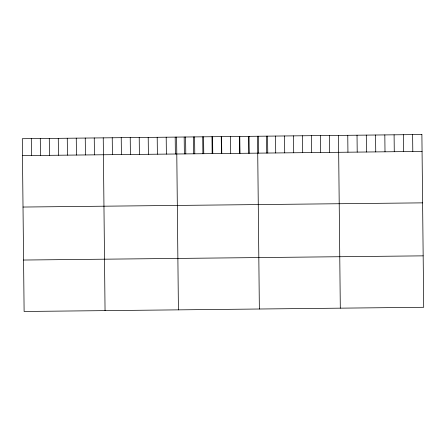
<?xml version="1.0" encoding="UTF-8"?>
<svg xmlns="http://www.w3.org/2000/svg" width="446" height="446" viewBox="0 0 446 446"><rect width="100%" height="100%" fill="white"/><g stroke="black" fill="none" stroke-linecap="round" stroke-linejoin="round"><path stroke-width="0.67" d="M22.478 155.609L422.067 151.423M23.014 207.044L422.607 202.858M23.571 260.035L423.159 255.853M412.622 134.625L412.801 151.517M403.357 134.72L403.535 151.618M394.091 134.82L394.27 151.712M384.826 134.915L385.004 151.813M375.56 135.01L375.738 151.908M366.294 135.11L366.473 152.002M357.029 135.205L357.207 152.103M347.763 135.305L347.936 152.197M338.497 135.4L340.304 308.164M329.499 135.495L329.678 152.387M320.507 135.59L320.685 152.482M311.514 135.684L311.693 152.577M302.522 135.779L302.7 152.671M293.529 135.874L293.702 152.766M284.531 135.963L284.71 152.861M275.539 136.058L275.717 152.956M267.583 136.141L267.756 153.039M266.546 136.153L266.725 153.05M258.318 136.242L258.49 153.134M257.554 136.247L259.36 309.011M249.046 136.337L249.225 153.234M248.556 136.342L248.734 153.234M239.781 136.431L239.959 153.329M239.563 136.437L239.742 153.329M230.571 136.532L230.694 153.424M221.578 136.627L221.757 153.519M221.249 136.627L221.428 153.524M212.586 136.721L212.759 153.614M211.984 136.727L212.162 153.619M203.588 136.81L203.766 153.708M202.718 136.822L202.897 153.719M194.595 136.905L194.774 153.803M193.452 136.922L193.631 153.814M185.603 137L185.781 153.898M184.187 137.017L184.365 153.909M176.61 137.095L178.417 309.858M175.194 137.112L175.367 154.004M166.196 137.206L166.375 154.099M157.204 137.301L157.382 154.193M148.211 137.39L148.39 154.288M139.219 137.485L139.392 154.383M130.226 137.58L130.399 154.478M121.228 137.675L121.407 154.572M112.236 137.769L112.414 154.667M103.243 137.864L105.05 310.628M94.251 137.959L94.424 154.851M85.253 138.054L85.431 154.946M76.26 138.149L76.439 155.041M67.268 138.243L67.446 155.136M58.275 138.332L58.454 155.23M49.283 138.427L49.456 155.325M40.285 138.522L40.463 155.42M31.292 138.617L31.471 155.515M421.888 134.525L22.3 138.712L24.112 311.475L423.7 307.288L421.888 134.525"/></g></svg>
